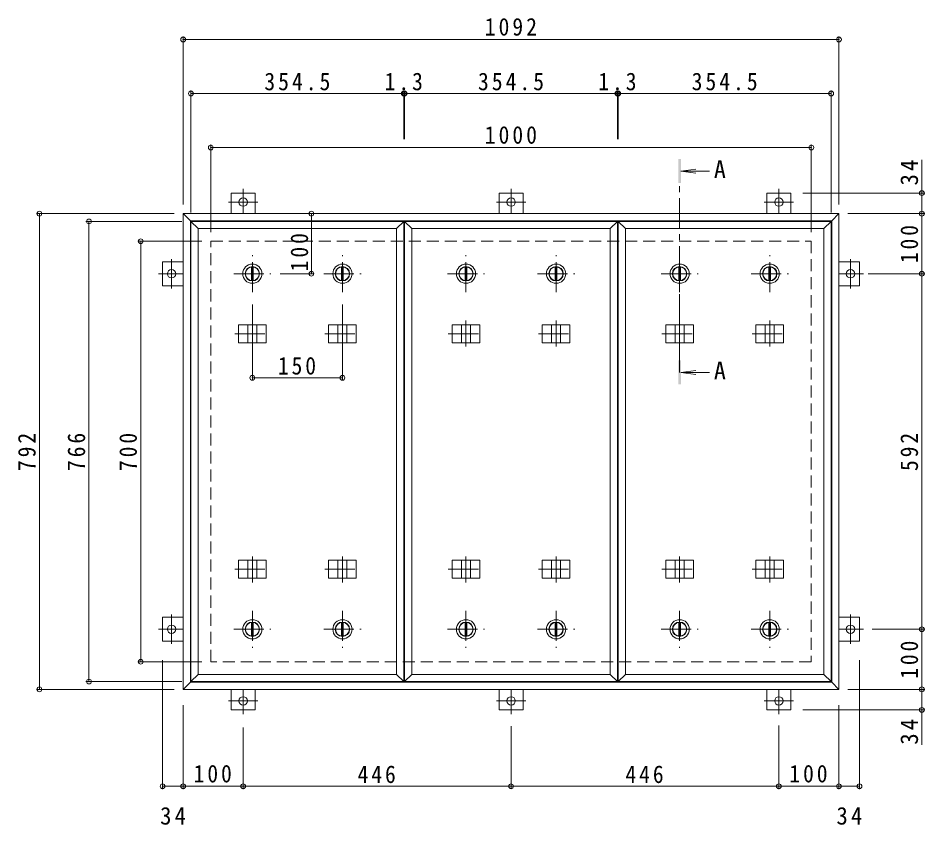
# Model space of a CAD drawing. Units: millimetres at full size, sheet at 1:10. Extents: x -1763 to 1949, y -1353 to 1331.
# Drawn here: x -1720 to -211, y -12 to 1331 of the extents above; entities that cross this region are included whole.
import ezdxf
from ezdxf.enums import TextEntityAlignment as Align

# ---------------------------------------------------------------- set-up
doc = ezdxf.new("R2010")
doc.units = ezdxf.units.MM
doc.header["$LTSCALE"] = 10
doc.header["$PDMODE"] = 32
doc.header["$PDSIZE"] = 8
doc.linetypes.add('CHAIN1', pattern=[8, 5, -1, 1, -1])
doc.linetypes.add('DASHED2', pattern=[3, 2, -1])
for name, color, linetype, lineweight in [('0-1_躯体', 2, 'DASHED2', 9), ('0-2_仕上', 4, 'Continuous', 9), ('0-3_建具', 4, 'Continuous', 9), ('0-5_寸法', 4, 'Continuous', 9), ('0-C', 2, 'Continuous', 9), ('0-E', 3, 'Continuous', 9), ('0-F', 7, 'Continuous', 9)]:
    doc.layers.add(name, color=color, linetype=linetype, lineweight=lineweight)
doc.styles.add('ＭＳ ゴシック', font='')
doc.styles.get('ＭＳ ゴシック').set_extended_font_data('MS Gothic')

msp = doc.modelspace()

# ---------------------------------------------------------------- linework, layer by layer
at = {"layer": '0-1_躯体'}
for p, q in [((-1399.65, 959.27), (-399.65, 959.27)), ((-1399.65, 259.27), (-1399.65, 959.27)), ((-399.65, 959.27), (-399.65, 259.27)), ((-399.65, 259.27), (-1399.65, 259.27))]:
    msp.add_line(p, q, dxfattribs=at)
at = {"layer": '0-2_仕上'}
for p, q in [((-1432.65, 226.27), (-1432.65, 992.27)), ((-1078.15, 226.27), (-1078.15, 992.27)), ((-1076.9, 226.27), (-1076.9, 992.27)), ((-722.4, 226.27), (-722.4, 992.27)), ((-721.15, 226.27), (-721.15, 992.27)), ((-366.65, 226.27), (-366.65, 992.27)), ((-1420.65, 238.27), (-1420.65, 980.27)), ((-1090.15, 238.27), (-1090.15, 980.27)), ((-1064.9, 238.27), (-1064.9, 980.27)), ((-734.4, 238.27), (-734.4, 980.27)), ((-709.15, 238.27), (-709.15, 980.27)), ((-378.65, 238.27), (-378.65, 980.27))]:
    msp.add_line(p, q, dxfattribs=at)
for points in [[(-1420.65, 980.27), (-1432.65, 992.27), (-1078.15, 992.27)], [(-1420.65, 980.27), (-1090.15, 980.27), (-1078.15, 992.27)], [(-1064.9, 980.27), (-1076.9, 992.27), (-722.4, 992.27)], [(-1064.9, 980.27), (-734.4, 980.27), (-722.4, 992.27)], [(-709.15, 980.27), (-721.15, 992.27), (-366.65, 992.27)], [(-709.15, 980.27), (-378.65, 980.27), (-366.65, 992.27)], [(-1420.65, 238.27), (-1432.65, 226.27), (-1078.15, 226.27)], [(-1420.65, 238.27), (-1090.15, 238.27), (-1078.15, 226.27)], [(-1064.9, 238.27), (-1076.9, 226.27), (-722.4, 226.27)], [(-1064.9, 238.27), (-734.4, 238.27), (-722.4, 226.27)], [(-709.15, 238.27), (-721.15, 226.27), (-366.65, 226.27)], [(-709.15, 238.27), (-378.65, 238.27), (-366.65, 226.27)]]:
    msp.add_lwpolyline(points, dxfattribs=at)
at = {"layer": '0-3_建具', "color": 2}
for p, q in [((-1445.65, 1005.27), (-1433.65, 993.27)), ((-1445.65, 1005.27), (-353.65, 1005.27)), ((-1445.65, 213.27), (-1445.65, 1005.27)), ((-365.65, 993.27), (-353.65, 1005.27)), ((-353.65, 1005.27), (-353.65, 213.27)), ((-1433.65, 993.27), (-365.65, 993.27)), ((-1433.65, 225.27), (-1433.65, 993.27)), ((-365.65, 225.27), (-365.65, 993.27)), ((-1433.65, 225.27), (-1445.65, 213.27)), ((-353.65, 213.27), (-1445.65, 213.27)), ((-365.65, 225.27), (-1433.65, 225.27)), ((-365.65, 225.27), (-353.65, 213.27))]:
    msp.add_line(p, q, dxfattribs=at)
at = {"layer": '0-3_建具'}
for p, q in [((-1353.49, 820.27), (-1353.49, 790.27)), ((-1353.49, 820.27), (-1307.31, 820.27)), ((-1337.9, 820.27), (-1337.9, 790.27)), ((-1322.9, 820.27), (-1322.9, 790.27)), ((-1307.31, 820.27), (-1307.31, 790.27)), ((-1203.49, 820.27), (-1203.49, 790.27)), ((-1203.49, 820.27), (-1157.31, 820.27)), ((-1187.9, 820.27), (-1187.9, 790.27)), ((-1172.9, 820.27), (-1172.9, 790.27)), ((-1157.31, 820.27), (-1157.31, 790.27)), ((-997.74, 820.27), (-997.74, 790.27)), ((-997.74, 820.27), (-951.56, 820.27)), ((-982.15, 820.27), (-982.15, 790.27)), ((-967.15, 820.27), (-967.15, 790.27)), ((-951.56, 820.27), (-951.56, 790.27)), ((-847.74, 820.27), (-847.74, 790.27)), ((-847.74, 820.27), (-801.56, 820.27)), ((-832.15, 820.27), (-832.15, 790.27)), ((-817.15, 820.27), (-817.15, 790.27)), ((-801.56, 820.27), (-801.56, 790.27)), ((-641.99, 820.27), (-641.99, 790.27)), ((-641.99, 820.27), (-595.81, 820.27)), ((-626.4, 820.27), (-626.4, 790.27)), ((-611.4, 820.27), (-611.4, 790.27)), ((-595.81, 820.27), (-595.81, 790.27)), ((-491.99, 820.27), (-491.99, 790.27)), ((-491.99, 820.27), (-445.81, 820.27)), ((-476.4, 820.27), (-476.4, 790.27)), ((-461.4, 820.27), (-461.4, 790.27)), ((-445.81, 820.27), (-445.81, 790.27)), ((-1353.49, 790.27), (-1307.31, 790.27)), ((-1203.49, 790.27), (-1157.31, 790.27)), ((-997.74, 790.27), (-951.56, 790.27)), ((-847.74, 790.27), (-801.56, 790.27)), ((-641.99, 790.27), (-595.81, 790.27)), ((-491.99, 790.27), (-445.81, 790.27)), ((-1353.49, 398.27), (-1353.49, 428.27)), ((-1353.49, 428.27), (-1307.31, 428.27)), ((-1337.9, 398.27), (-1337.9, 428.27)), ((-1322.9, 398.27), (-1322.9, 428.27)), ((-1307.31, 398.27), (-1307.31, 428.27)), ((-1203.49, 398.27), (-1203.49, 428.27)), ((-1203.49, 428.27), (-1157.31, 428.27)), ((-1187.9, 398.27), (-1187.9, 428.27)), ((-1172.9, 398.27), (-1172.9, 428.27)), ((-1157.31, 398.27), (-1157.31, 428.27)), ((-997.74, 398.27), (-997.74, 428.27)), ((-997.74, 428.27), (-951.56, 428.27)), ((-982.15, 398.27), (-982.15, 428.27)), ((-967.15, 398.27), (-967.15, 428.27)), ((-951.56, 398.27), (-951.56, 428.27)), ((-847.74, 398.27), (-847.74, 428.27)), ((-847.74, 428.27), (-801.56, 428.27)), ((-832.15, 398.27), (-832.15, 428.27)), ((-817.15, 398.27), (-817.15, 428.27)), ((-801.56, 398.27), (-801.56, 428.27)), ((-641.99, 398.27), (-641.99, 428.27)), ((-641.99, 428.27), (-595.81, 428.27)), ((-626.4, 398.27), (-626.4, 428.27)), ((-611.4, 398.27), (-611.4, 428.27)), ((-595.81, 398.27), (-595.81, 428.27)), ((-491.99, 398.27), (-491.99, 428.27)), ((-491.99, 428.27), (-445.81, 428.27)), ((-476.4, 398.27), (-476.4, 428.27)), ((-461.4, 398.27), (-461.4, 428.27)), ((-445.81, 398.27), (-445.81, 428.27)), ((-1353.49, 398.27), (-1307.31, 398.27)), ((-1203.49, 398.27), (-1157.31, 398.27)), ((-997.74, 398.27), (-951.56, 398.27)), ((-847.74, 398.27), (-801.56, 398.27)), ((-641.99, 398.27), (-595.81, 398.27)), ((-491.99, 398.27), (-445.81, 398.27))]:
    msp.add_line(p, q, dxfattribs=at)
at = {"layer": '0-3_建具', "linetype": 'CHAIN1'}
for p, q in [((-1330.4, 827.39), (-1330.4, 784.15)), ((-1180.4, 827.39), (-1180.4, 784.15)), ((-974.65, 827.39), (-974.65, 784.15)), ((-824.65, 827.39), (-824.65, 784.15)), ((-618.9, 827.39), (-618.9, 784.15)), ((-468.9, 827.39), (-468.9, 784.15)), ((-1359.81, 805.27), (-1300.99, 805.27)), ((-1209.81, 805.27), (-1150.99, 805.27)), ((-1004.06, 805.27), (-945.24, 805.27)), ((-854.06, 805.27), (-795.24, 805.27)), ((-648.31, 805.27), (-589.49, 805.27)), ((-498.31, 805.27), (-439.49, 805.27)), ((-1330.4, 391.15), (-1330.4, 434.39)), ((-1180.4, 391.15), (-1180.4, 434.39)), ((-974.65, 391.15), (-974.65, 434.39)), ((-824.65, 391.15), (-824.65, 434.39)), ((-618.9, 391.15), (-618.9, 434.39)), ((-468.9, 391.15), (-468.9, 434.39)), ((-1359.81, 413.27), (-1300.99, 413.27)), ((-1209.81, 413.27), (-1150.99, 413.27)), ((-1004.06, 413.27), (-945.24, 413.27)), ((-854.06, 413.27), (-795.24, 413.27)), ((-648.31, 413.27), (-589.49, 413.27)), ((-498.31, 413.27), (-439.49, 413.27))]:
    msp.add_line(p, q, dxfattribs=at)
at = {"layer": '0-5_寸法'}
for p, q in [((-616.9, 1076.09), (-592.11, 1079.35)), ((-616.9, 1076.09), (-592.11, 1072.82)), ((-616.9, 1076.09), (-569.43, 1076.09)), ((-616.9, 740.96), (-592.11, 744.23)), ((-616.9, 740.96), (-592.11, 737.7)), ((-616.9, 740.96), (-569.43, 740.96))]:
    msp.add_line(p, q, dxfattribs=at)
at = {"layer": '0-5_寸法', "linetype": 'CHAIN1'}
msp.add_line((-618.9, 740.96), (-618.9, 1056.09), dxfattribs=at)
at = {"layer": '0-5_寸法'}
for points in [[(-616.9, 1096.09), (-620.9, 1096.09), (-616.9, 1056.09), (-620.9, 1056.09)], [(-616.9, 720.96), (-620.9, 720.96), (-616.9, 760.96), (-620.9, 760.96)]]:
    msp.add_solid(points, dxfattribs=at)
at = {"layer": '0-C', "linetype": 'CHAIN1'}
for p, q in [((-1330.4, 874.27), (-1330.4, 936.27)), ((-1180.4, 874.27), (-1180.4, 936.27)), ((-974.65, 874.27), (-974.65, 936.27)), ((-824.65, 874.27), (-824.65, 936.27)), ((-618.9, 874.27), (-618.9, 936.27)), ((-468.9, 874.27), (-468.9, 936.27)), ((-1361.4, 905.27), (-1299.4, 905.27)), ((-1211.4, 905.27), (-1149.4, 905.27)), ((-1005.65, 905.27), (-943.65, 905.27)), ((-855.65, 905.27), (-793.65, 905.27)), ((-649.9, 905.27), (-587.9, 905.27)), ((-499.9, 905.27), (-437.9, 905.27)), ((-1330.4, 344.27), (-1330.4, 282.27)), ((-1180.4, 344.27), (-1180.4, 282.27)), ((-974.65, 344.27), (-974.65, 282.27)), ((-824.65, 344.27), (-824.65, 282.27)), ((-618.9, 344.27), (-618.9, 282.27)), ((-468.9, 344.27), (-468.9, 282.27)), ((-1361.4, 313.27), (-1299.4, 313.27)), ((-1211.4, 313.27), (-1149.4, 313.27)), ((-1005.65, 313.27), (-943.65, 313.27)), ((-855.65, 313.27), (-793.65, 313.27)), ((-649.9, 313.27), (-587.9, 313.27)), ((-499.9, 313.27), (-437.9, 313.27))]:
    msp.add_line(p, q, dxfattribs=at)
at = {"layer": '0-C'}
for p, q in [((-1331.9, 916.67), (-1331.9, 893.87)), ((-1328.9, 916.67), (-1328.9, 893.87)), ((-1181.9, 916.67), (-1181.9, 893.87)), ((-1178.9, 916.67), (-1178.9, 893.87)), ((-976.15, 916.67), (-976.15, 893.87)), ((-973.15, 916.67), (-973.15, 893.87)), ((-826.15, 916.67), (-826.15, 893.87)), ((-823.15, 916.67), (-823.15, 893.87)), ((-620.4, 916.67), (-620.4, 893.87)), ((-617.4, 916.67), (-617.4, 893.87)), ((-470.4, 916.67), (-470.4, 893.87)), ((-467.4, 916.67), (-467.4, 893.87)), ((-1331.9, 301.87), (-1331.9, 324.67)), ((-1328.9, 301.87), (-1328.9, 324.67)), ((-1181.9, 301.87), (-1181.9, 324.67)), ((-1178.9, 301.87), (-1178.9, 324.67)), ((-976.15, 301.87), (-976.15, 324.67)), ((-973.15, 301.87), (-973.15, 324.67)), ((-826.15, 301.87), (-826.15, 324.67)), ((-823.15, 301.87), (-823.15, 324.67)), ((-620.4, 301.87), (-620.4, 324.67)), ((-617.4, 301.87), (-617.4, 324.67)), ((-470.4, 301.87), (-470.4, 324.67)), ((-467.4, 301.87), (-467.4, 324.67))]:
    msp.add_line(p, q, dxfattribs=at)
for centre, radius in [((-1330.4, 905.27), 16), ((-1180.4, 905.27), 16), ((-974.65, 905.27), 16), ((-824.65, 905.27), 16), ((-618.9, 905.27), 16), ((-468.9, 905.27), 16), ((-1330.4, 905.27), 12), ((-1330.4, 905.27), 11.5), ((-1180.4, 905.27), 12), ((-1180.4, 905.27), 11.5), ((-974.65, 905.27), 12), ((-974.65, 905.27), 11.5), ((-824.65, 905.27), 12), ((-824.65, 905.27), 11.5), ((-618.9, 905.27), 12), ((-618.9, 905.27), 11.5), ((-468.9, 905.27), 12), ((-468.9, 905.27), 11.5), ((-1330.4, 313.27), 16), ((-1330.4, 313.27), 12), ((-1330.4, 313.27), 11.5), ((-1180.4, 313.27), 16), ((-1180.4, 313.27), 12), ((-1180.4, 313.27), 11.5), ((-974.65, 313.27), 16), ((-974.65, 313.27), 12), ((-974.65, 313.27), 11.5), ((-824.65, 313.27), 16), ((-824.65, 313.27), 12), ((-824.65, 313.27), 11.5), ((-618.9, 313.27), 16), ((-618.9, 313.27), 12), ((-618.9, 313.27), 11.5), ((-468.9, 313.27), 16), ((-468.9, 313.27), 12), ((-468.9, 313.27), 11.5)]:
    msp.add_circle(centre, radius, dxfattribs=at)
at = {"layer": '0-E', "linetype": 'CHAIN1'}
for p, q in [((-1345.65, 1046.44), (-1345.65, 1005.27)), ((-899.65, 1046.44), (-899.65, 1005.27)), ((-453.65, 1046.44), (-453.65, 1005.27)), ((-1321.27, 1024.47), (-1370.03, 1024.47)), ((-875.27, 1024.47), (-924.03, 1024.47)), ((-429.27, 1024.47), (-478.03, 1024.47)), ((-1464.85, 929.65), (-1464.85, 880.89)), ((-334.45, 880.89), (-334.45, 929.65)), ((-1486.82, 905.27), (-1445.65, 905.27)), ((-312.48, 905.27), (-353.65, 905.27)), ((-1464.85, 337.65), (-1464.85, 288.89)), ((-334.45, 288.89), (-334.45, 337.65)), ((-1486.82, 313.27), (-1445.65, 313.27)), ((-312.48, 313.27), (-353.65, 313.27)), ((-1345.65, 172.1), (-1345.65, 213.27)), ((-899.65, 172.1), (-899.65, 213.27)), ((-453.65, 172.1), (-453.65, 213.27)), ((-1370.03, 194.07), (-1321.27, 194.07)), ((-924.03, 194.07), (-875.27, 194.07)), ((-478.03, 194.07), (-429.27, 194.07))]:
    msp.add_line(p, q, dxfattribs=at)
at = {"layer": '0-E'}
for p, q in [((-1365.65, 1039.47), (-1325.65, 1039.47)), ((-1365.65, 1039.47), (-1365.65, 1005.27)), ((-1325.65, 1039.47), (-1325.65, 1005.27)), ((-919.65, 1039.47), (-879.65, 1039.47)), ((-919.65, 1039.47), (-919.65, 1005.27)), ((-879.65, 1039.47), (-879.65, 1005.27)), ((-473.65, 1039.47), (-433.65, 1039.47)), ((-473.65, 1039.47), (-473.65, 1005.27)), ((-433.65, 1039.47), (-433.65, 1005.27)), ((-1479.85, 885.27), (-1479.85, 925.27)), ((-1479.85, 925.27), (-1445.65, 925.27)), ((-319.45, 925.27), (-353.65, 925.27)), ((-319.45, 925.27), (-319.45, 885.27)), ((-1479.85, 885.27), (-1445.65, 885.27)), ((-319.45, 885.27), (-353.65, 885.27)), ((-1479.85, 293.27), (-1479.85, 333.27)), ((-1479.85, 333.27), (-1445.65, 333.27)), ((-319.45, 333.27), (-353.65, 333.27)), ((-319.45, 333.27), (-319.45, 293.27)), ((-1479.85, 293.27), (-1445.65, 293.27)), ((-319.45, 293.27), (-353.65, 293.27)), ((-1365.65, 179.07), (-1365.65, 213.27)), ((-1325.65, 179.07), (-1325.65, 213.27)), ((-919.65, 179.07), (-919.65, 213.27)), ((-879.65, 179.07), (-879.65, 213.27)), ((-473.65, 179.07), (-473.65, 213.27)), ((-433.65, 179.07), (-433.65, 213.27)), ((-1325.65, 179.07), (-1365.65, 179.07)), ((-879.65, 179.07), (-919.65, 179.07)), ((-433.65, 179.07), (-473.65, 179.07))]:
    msp.add_line(p, q, dxfattribs=at)
for centre in [(-1345.65, 1024.47), (-899.65, 1024.47), (-453.65, 1024.47), (-1464.85, 905.27), (-334.45, 905.27), (-1464.85, 313.27), (-334.45, 313.27), (-1345.65, 194.07), (-899.65, 194.07), (-453.65, 194.07)]:
    msp.add_circle(centre, 7, dxfattribs=at)
at = {"layer": '0-F'}
for p, q in [((-1445.65, 1020.27), (-1445.65, 1300.27)), ((-353.65, 1020.27), (-353.65, 1300.27)), ((-1445.65, 1295.27), (-353.65, 1295.27)), ((-1432.65, 1007.27), (-1432.65, 1210.27)), ((-1078.15, 1208.27), (-1078.15, 1129.25)), ((-1076.9, 1208.27), (-1076.9, 1129.25)), ((-722.4, 1208.27), (-722.4, 1129.25)), ((-721.15, 1208.27), (-721.15, 1129.25)), ((-366.65, 1007.27), (-366.65, 1210.27)), ((-1432.65, 1205.27), (-1078.15, 1205.27)), ((-1078.15, 1205.27), (-1076.9, 1205.27)), ((-1076.9, 1205.27), (-722.4, 1205.27)), ((-722.4, 1205.27), (-721.15, 1205.27)), ((-721.15, 1205.27), (-366.65, 1205.27)), ((-1399.65, 974.27), (-1399.65, 1120.27)), ((-399.65, 974.27), (-399.65, 1120.27)), ((-1399.65, 1115.27), (-399.65, 1115.27)), ((-215.56, 1039.47), (-215.56, 1094.65)), ((-210.56, 1039.47), (-413.65, 1039.47)), ((-215.56, 1005.27), (-215.56, 1039.47)), ((-1460.65, 1005.27), (-1689.91, 1005.27)), ((-1684.91, 213.27), (-1684.91, 1005.27)), ((-1232.11, 1005.27), (-1232.11, 905.27)), ((-338.65, 1005.27), (-210.56, 1005.27)), ((-215.56, 905.27), (-215.56, 1005.27)), ((-1447.65, 992.27), (-1607.44, 992.27)), ((-1602.44, 226.27), (-1602.44, 992.27)), ((-1414.65, 959.27), (-1521.27, 959.27)), ((-1516.27, 259.27), (-1516.27, 959.27)), ((-1229.11, 905.27), (-1284.22, 905.27)), ((-304.72, 905.27), (-210.56, 905.27)), ((-215.56, 313.27), (-215.56, 905.27)), ((-1330.4, 728.97), (-1330.4, 854.27)), ((-1180.4, 728.97), (-1180.4, 854.27)), ((-1330.4, 731.97), (-1180.4, 731.97)), ((-298.13, 313.27), (-210.56, 313.27)), ((-215.56, 213.27), (-215.56, 313.27)), ((-1414.65, 259.27), (-1521.27, 259.27)), ((-1479.85, 46.9), (-1479.85, 262.06)), ((-319.45, 46.91), (-319.45, 262.06)), ((-1460.65, 213.27), (-1689.91, 213.27)), ((-1447.65, 226.27), (-1607.44, 226.27)), ((-338.65, 213.27), (-210.56, 213.27)), ((-215.56, 213.27), (-215.56, 179.07)), ((-1445.65, 187.06), (-1445.65, 46.9)), ((-353.65, 187.06), (-353.65, 46.91)), ((-210.56, 179.07), (-413.65, 179.07)), ((-215.56, 179.07), (-215.56, 121.12)), ((-899.65, 48.9), (-899.65, 152.1)), ((-453.65, 153.13), (-453.65, 46.9)), ((-1345.65, 149.76), (-1345.65, 46.9)), ((-1479.85, 51.9), (-1445.65, 51.9)), ((-1445.65, 51.9), (-1345.65, 51.9)), ((-1345.65, 51.9), (-899.65, 51.9)), ((-899.65, 51.9), (-453.65, 51.9)), ((-453.65, 51.9), (-353.65, 51.9)), ((-353.65, 51.9), (-319.45, 51.9))]:
    msp.add_line(p, q, dxfattribs=at)
for p in [(-1445.65, 1295.27), (-353.65, 1295.27), (-1432.65, 1205.27), (-1078.15, 1205.27), (-1076.9, 1205.27), (-722.4, 1205.27), (-721.15, 1205.27), (-366.65, 1205.27), (-1399.65, 1115.27), (-399.65, 1115.27), (-215.56, 1039.47), (-1684.91, 1005.27), (-1232.11, 1005.27), (-215.56, 1005.27), (-1602.44, 992.27), (-1516.27, 959.27), (-1232.11, 905.27), (-215.56, 905.27), (-1330.4, 731.97), (-1180.4, 731.97), (-215.56, 313.27), (-1516.27, 259.27), (-1602.44, 226.27), (-1684.91, 213.27), (-215.56, 213.27), (-215.56, 179.07), (-1479.85, 51.9), (-1445.65, 51.9), (-1345.65, 51.9), (-899.65, 51.9), (-453.65, 51.9), (-353.65, 51.91), (-319.45, 51.9)]:
    msp.add_point(p, dxfattribs=at)

# ---------------------------------------------------------------- texts
at = {"layer": '0-5_寸法', "color": 2, "style": 'ＭＳ ゴシック'}
for p in [(-561.87, 1055.69), (-561.87, 720.57)]:
    msp.add_text('A', height=29.33, dxfattribs=at).set_placement(p, align=Align.BOTTOM_LEFT)
at = {"layer": '0-F', "color": 2, "char_height": 29.33, "attachment_point": 7, "style": 'ＭＳ ゴシック'}
for s, insert in [('\\T1.28;\\W0.9;1092', (-943.4, 1301.27)), ('\\T1.28;\\W0.9;354.5', (-1310.4, 1210.27)), ('\\T1.27;\\W0.9;1.3', (-1110.02, 1210.27)), ('\\T1.28;\\W0.9;354.5', (-954.65, 1210.27)), ('\\T1.27;\\W0.9;1.3', (-754.27, 1210.27)), ('\\T1.28;\\W0.9;354.5', (-598.9, 1210.27)), ('\\T1.28;\\W0.9;1000', (-943.4, 1121.27)), ('\\T1.27;\\W0.9;150', (-1287.9, 736.97)), ('\\T1.27;\\W0.9;100', (-1428.15, 57.9)), ('\\T1.27;\\W0.9;446', (-1155.15, 56.9)), ('\\T1.27;\\W0.9;446', (-709.15, 56.9)), ('\\T1.27;\\W0.9;100', (-436.15, 57.9)), ('\\T1.27;\\W0.95;34', (-1484, -12.32)), ('\\T1.27;\\W0.95;34', (-357.8, -12.32))]:
    msp.add_mtext(s, dxfattribs=dict(at, insert=insert))
at = {"layer": '0-F', "color": 2, "char_height": 29.33, "attachment_point": 7, "rotation": 90, "style": 'ＭＳ ゴシック'}
for s, insert in [('\\T1.27;\\W0.95;34', (-221.56, 1052.15)), ('\\T1.27;\\W0.9;100', (-221.56, 922.77)), ('\\T1.27;\\W0.9;100', (-1237.11, 909.28)), ('\\T1.27;\\W0.9;792', (-1690.91, 576.77)), ('\\T1.27;\\W0.9;766', (-1608.44, 576.77)), ('\\T1.27;\\W0.9;700', (-1522.27, 576.77)), ('\\T1.27;\\W0.9;592', (-221.56, 576.77)), ('\\T1.27;\\W0.9;100', (-221.56, 230.77)), ('\\T1.27;\\W0.95;34', (-221.56, 121.12))]:
    msp.add_mtext(s, dxfattribs=dict(at, insert=insert))

doc.saveas('drawing.dxf')
